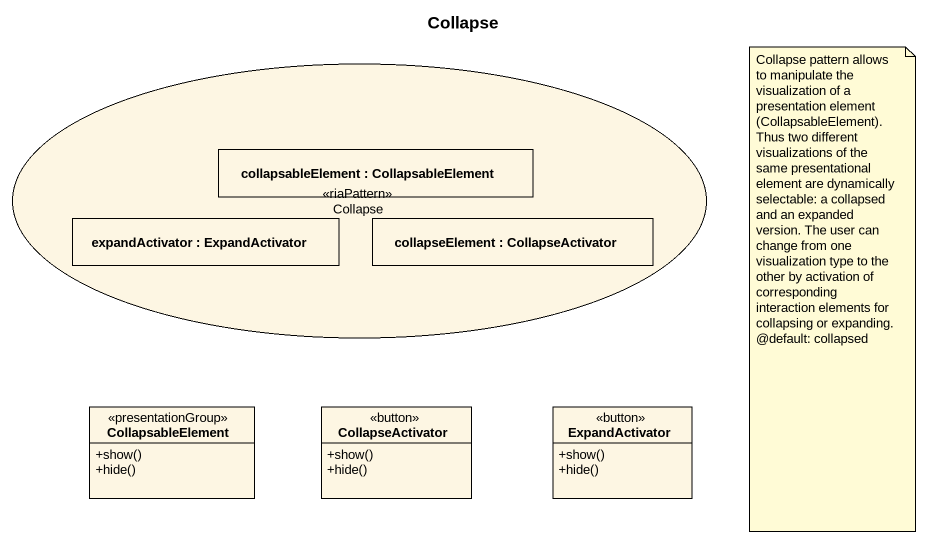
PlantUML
@startuml
title Collapse
allowmixing
hide circle
hide empty members
skinparam classAttributeIconSize 0
usecase Collapse <<riaPattern>>
rectangle "collapsableElement : CollapsableElement" as collapsableElement
rectangle "expandActivator : ExpandActivator" as expandActivator
rectangle "collapseElement : CollapseActivator" as collapseElement
class CollapsableElement <<presentationGroup>> {
  +show()
  +hide()
}
class CollapseActivator <<button>> {
  +show()
  +hide()
}
class ExpandActivator <<button>> {
  +show()
  +hide()
}
collapsableElement -left- expandActivator
collapsableElement -right- collapseElement
note as N1
  Collapse pattern allows to manipulate the visualization of a presentation element (CollapsableElement). Thus two different visualizations of the same presentational element are dynamically selectable: a collapsed and an expanded version. The user can change from one visualization type to the other by activation of corresponding interaction elements for collapsing or expanding.
  ~@default: collapsed
end note
@enduml
